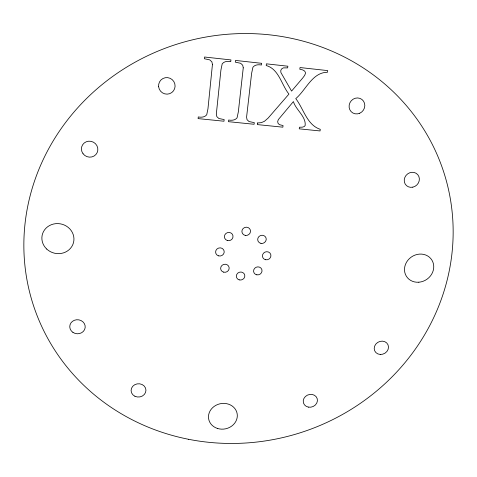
<?xml version="1.0" encoding="UTF-8"?>
<svg xmlns="http://www.w3.org/2000/svg" width="477" height="477" viewBox="0 0 477 477"><rect width="100%" height="100%" fill="white"/><g stroke="black" fill="none" stroke-linecap="round" stroke-linejoin="round"><path stroke-width="0.72" d="M212.444 64.455L207.96 108.792L206.72 114.802C204.669 117.348 201.246 117.467 198.271 116.96L198.098 118.606L223.969 121.224L224.16 119.584L218.865 118.499L216.844 116.644L216.314 114.134L220.923 70.006L222.204 63.817C224.244 61.193 227.738 61.104 230.743 61.628L230.934 59.923L204.55 57.013L204.365 58.725L209.802 59.899L211.866 61.843L212.444 64.455M243.258 67.823L238.333 111.91L237.045 117.891C234.994 120.407 231.595 120.544 228.638 120.043L228.447 121.677L254.092 124.27L254.295 122.643L249.054 121.563L247.068 119.721L246.567 117.223L251.612 73.345L252.947 67.191C254.98 64.586 258.451 64.484 261.438 65.009L261.652 63.316L235.501 60.43L235.304 62.135L240.688 63.298L242.71 65.23L243.258 67.823M257.592 122.977L257.389 124.604L282.855 127.18L283.07 125.558L279.391 124.652L278.043 123.293L277.668 121.581L278.329 119.596L293.409 101.577C295.746 109.752 306.413 116.776 305.113 125.678L304.087 126.632L302.287 127.18L299.473 127.222L299.246 128.844L320.049 130.948L320.288 129.333C306.89 125.034 303.569 108.637 295.77 98.614C305.84 90.272 312.268 72.248 327.461 72.277L327.705 70.602L300.027 67.549L299.8 69.237L302.734 69.928L304.481 70.948L305.31 72.158L305.465 73.41L304.648 75.414L302.668 78.067L291.578 91.089L280.911 72.564L280.732 70.65L281.49 69.022L283.356 67.865L287.637 67.895L287.864 66.208L266.399 63.84L266.184 65.534C278.914 68.944 281.531 84.995 288.943 94.082L268.116 118.099L264.407 121.325L261.289 122.655L257.592 122.977M188.582 439.293A215.711 203.852 -17.6 0 0 444.26 173.735A215.711 203.852 -17.6 0 0 82.664 102.477A215.711 203.852 -17.6 0 0 188.582 439.293M158.632 86.725A8.318 8.216 51.9 0 0 171.756 92.574A8.318 8.216 51.9 0 0 170.11 78.306A8.318 8.216 51.9 0 0 158.632 86.725M359.73 113.234A8.163 7.692 -52.6 0 0 361.936 99.466A8.163 7.692 -52.6 0 0 349.188 105.089A8.163 7.692 -52.6 0 0 359.73 113.234M412.79 187.169A7.87 7.221 -43.1 0 0 417.81 174.731A7.87 7.221 -43.1 0 0 404.8 177.545A7.87 7.221 -43.1 0 0 412.79 187.169M418.812 282.217A15.115 13.589 -34.7 0 0 431.941 260.174A15.115 13.589 -34.7 0 0 406.601 262.094A15.115 13.589 -34.7 0 0 418.812 282.217M380.276 354.453A7.31 6.487 -26.8 0 0 388.01 344.788A7.31 6.487 -26.8 0 0 375.763 344.156A7.31 6.487 -26.8 0 0 380.276 354.453M308.416 407.131A7.203 6.356 -19.2 0 0 317.217 398.712A7.203 6.356 -19.2 0 0 305.352 396.554A7.203 6.356 -19.2 0 0 308.416 407.131M217.411 428.429A14.489 12.819 -11.7 0 0 237.194 413.947A14.489 12.819 -11.7 0 0 214.084 406.464A14.489 12.819 -11.7 0 0 217.411 428.429M134.925 396.262A7.435 6.642 -3.9 0 0 145.95 390.162A7.435 6.642 -3.9 0 0 134.681 384.754A7.435 6.642 -3.9 0 0 134.925 396.262M72.927 332.374A7.733 7.024 4.2 0 0 85.168 327.598A7.733 7.024 4.2 0 0 74.352 320.288A7.733 7.024 4.2 0 0 72.927 332.374M46.71 249.048A16.099 14.978 13.1 0 0 73.458 242.781A16.099 14.978 13.1 0 0 53.555 224.023A16.099 14.978 13.1 0 0 46.71 249.048M83.058 153.755A8.276 7.93 24 0 0 97.195 152.533A8.276 7.93 24 0 0 88.65 141.204A8.276 7.93 24 0 0 83.058 153.755M260.973 243.389A4.317 4.078 -21.7 0 0 266.065 238.023A4.317 4.078 -21.7 0 0 258.844 236.658A4.317 4.078 -21.7 0 0 260.973 243.389M227.326 240.509A4.335 4.12 -15.8 0 0 232.943 235.638A4.335 4.12 -15.8 0 0 225.854 233.533A4.335 4.12 -15.8 0 0 227.326 240.509M223.546 272.128A4.287 4.025 -13.9 0 0 229.097 267.347A4.287 4.025 -13.9 0 0 222.079 265.313A4.287 4.025 -13.9 0 0 223.546 272.128M256.835 274.824A4.269 3.989 -18.9 0 0 261.861 269.559A4.269 3.989 -18.9 0 0 254.718 268.247A4.269 3.989 -18.9 0 0 256.835 274.824M245.238 235.388A4.335 4.114 -19.5 0 0 250.336 229.986A4.335 4.114 -19.5 0 0 243.055 228.602A4.335 4.114 -19.5 0 0 245.238 235.388M218.544 255.851A4.317 4.078 -13.5 0 0 224.124 251.015A4.317 4.078 -13.5 0 0 217.053 248.946A4.317 4.078 -13.5 0 0 218.544 255.851M239.21 279.874A4.269 3.989 -16.1 0 0 244.749 275.116A4.269 3.989 -16.1 0 0 237.79 273.106A4.269 3.989 -16.1 0 0 239.21 279.874M265.689 259.744A4.287 4.025 -21.2 0 0 270.757 254.438A4.287 4.025 -21.2 0 0 263.59 253.102A4.287 4.025 -21.2 0 0 265.689 259.744"/></g></svg>
